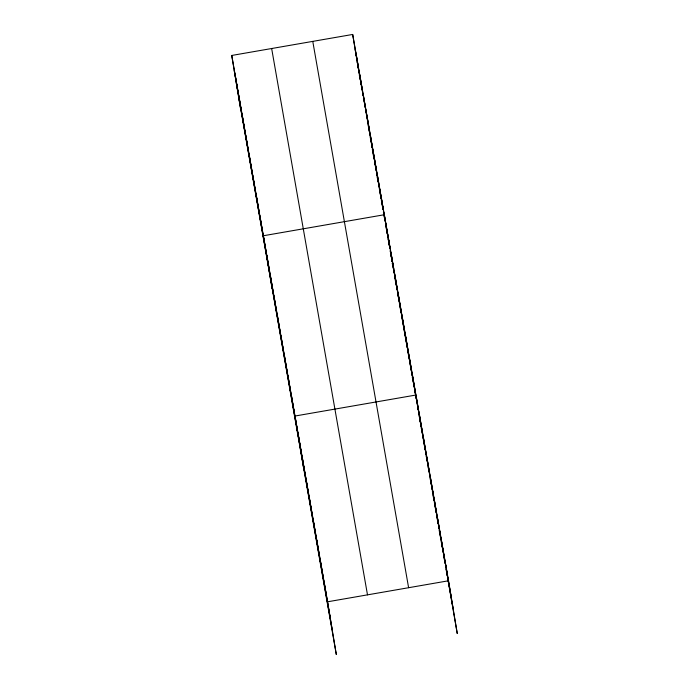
<?xml version="1.0" encoding="UTF-8"?>
<svg xmlns="http://www.w3.org/2000/svg" width="689" height="689" viewBox="0 0 689 689"><rect width="100%" height="100%" fill="white"/><g stroke="black" fill="none" stroke-linecap="round" stroke-linejoin="round"><path stroke-width="1.03" d="M240.478 108.225L231.745 55.456L352.682 34.45L448.522 580.775L457.255 633.544L448.143 580.879M238.428 95.805L336.318 654.55L327.585 601.79L448.522 580.775M355.188 49.582L358.513 68.564L356.196 54.483M358.702 69.615L383.299 209.844L380.793 194.703M383.48 210.894L390.138 248.85L387.821 234.768M390.327 249.9L393.66 268.882L391.335 254.801M393.841 269.933L418.438 410.162L415.932 395.03L294.995 416.035L303.737 468.796M418.619 411.195L421.883 429.772L419.558 415.665M422.064 430.797L432.925 492.721L430.418 477.58M433.105 493.746L436.361 512.323L434.036 498.225M436.542 513.357L447.402 575.272L444.896 560.14M447.583 576.305L451.028 595.916M357.608 64.111L357.238 62.001L357.694 64.74M357.979 66.222L360.381 79.924M360.752 82.034L362.423 91.525M362.793 93.635L363.163 95.737M363.534 97.847L365.196 107.338M365.566 109.448L367.78 122.099M368.339 125.26L378.33 182.197M378.692 184.299L381.844 202.23M382.025 203.281L383.136 209.602M383.506 211.712L385.168 221.203M385.539 223.314L387.941 237.016M388.312 239.126L388.682 241.236M389.974 248.617L388.872 242.287L389.931 248.686M390.344 250.727L390.715 252.837M391.085 254.939L392.196 261.269M392.385 262.32L392.756 264.43M393.126 266.54L395.529 280.242M395.899 282.352L410.696 366.703M411.066 368.804L413.469 382.516M413.65 383.566L415.501 394.108M415.872 396.218L416.983 402.548M417.164 403.599L417.534 405.709M417.904 407.819L418.275 409.929M418.645 412.039L420.307 421.522M420.678 423.614L421.039 425.673M421.401 427.74L423.933 442.183M424.114 443.216L424.476 445.283M424.837 447.342L431.357 484.496M431.719 486.563L434.974 505.132M435.155 506.165L438.238 523.709M438.6 525.776L438.962 527.834M439.324 529.901L445.12 562.922M445.482 564.989L445.843 567.056M446.205 569.114L453.078 608.327M360.287 80.07L359.357 74.8L359.701 76.867M360.657 82.172L361.027 84.282M361.398 86.392L361.759 88.502M363.43 97.993L363.801 100.103M365.463 109.585L365.833 111.696M367.495 121.186L367.892 124.115M368.236 125.407L368.606 127.508M368.977 129.618L369.347 131.728M370.269 136.999L370.665 139.927M371.009 141.219L371.38 143.329M371.75 145.431L372.12 147.541M372.327 149.418L373.438 155.74M373.782 157.032L374.153 159.142M374.523 161.252L376.194 170.743M376.556 172.844L376.926 174.954M377.133 176.832L378.227 182.335M378.597 184.445L378.967 186.555M379.338 188.665L379.708 190.767M379.906 192.644L380.44 194.987M380.629 196.046L381 198.148M381.37 200.258L381.74 202.368M382.111 204.478L383.032 209.749M383.403 211.859L383.773 213.969M384.143 216.07L384.514 218.18M385.435 223.451L385.806 225.561M386.176 227.671L386.546 229.781M386.917 231.892L387.287 234.002M387.476 235.052L387.838 237.162M388.208 239.272L388.579 241.374M388.949 243.484L389.319 245.594M390.25 250.865L390.62 252.975M391.722 259.305L392.093 261.407M392.299 263.284L392.67 265.394M393.023 266.677L393.393 268.788M393.763 270.898L394.134 273.008M395.055 278.278L395.443 281.207M395.796 282.499L396.184 285.427M396.537 286.71L396.907 288.82M397.854 294.918L398.225 297.019M398.569 298.311L398.957 301.239M399.31 302.531L399.68 304.641M400.051 306.743L400.998 312.84M402.083 318.344L403.745 327.835M404.116 329.945L404.486 332.046M405.046 335.216L406.519 343.647M406.889 345.757L407.259 347.867M407.466 349.736L408.56 355.248M408.93 357.35L409.3 359.46M409.671 361.57L410.592 366.841M410.963 368.951L411.333 371.061M411.703 373.171L412.074 375.272M412.28 377.15L413.366 382.653M413.736 384.763L414.106 386.873M414.477 388.984L415.398 394.254M415.768 396.364L416.139 398.475M416.509 400.576L416.879 402.686M417.801 407.957L418.171 410.067M418.542 412.177L418.912 414.287M419.282 416.397L419.653 418.507M419.859 420.376L420.23 422.486M420.583 423.778L420.953 425.88M421.315 427.99L421.685 430.1M422.615 435.37L423.003 438.299M423.339 439.504L423.744 442.519M424.062 443.63L424.424 445.688M424.786 447.755L425.147 449.822M425.509 451.881L425.759 453.982M426.233 456.015L427.137 461.174M427.499 463.232L427.86 465.299M428.222 467.366L428.584 469.424M430.22 478.717L430.582 480.776M430.944 482.843L431.305 484.91M431.667 486.968L432.029 489.035M432.391 491.102L432.632 493.195M433.114 495.227L433.355 497.32M433.657 498.319L434.018 500.386M434.38 502.453L434.742 504.512M435.103 506.579L435.465 508.646M435.827 510.704L436.189 512.771M436.55 514.829L436.912 516.896M437.093 517.93L438.178 524.122M438.548 526.181L438.91 528.248M439.272 530.315L439.513 532.408M439.995 534.44L440.719 538.565M441.261 541.666L441.623 543.724M441.985 545.791L442.347 547.858M442.708 549.917L443.07 551.984M443.432 554.051L445.06 563.335M445.421 565.402L445.783 567.46M446.145 569.527L446.506 571.594M446.868 573.653L447.118 575.754M312.772 41.383L408.611 587.708M271.655 48.523L367.495 594.857M231.745 55.456L327.585 601.79M234.251 70.588L330.091 616.922M236.31 83.007L332.15 629.341M441.279 539.504L443.785 554.636M437.661 518.86L440.168 533.992M426.792 456.945L429.299 472.077M423.175 436.309L425.681 451.441M418.611 411.195L420.324 421.547M420.643 423.494L421.556 428.971M422.012 431.719L422.314 433.545M412.418 374.997L414.924 390.129M408.904 354.964L411.411 370.096M405.39 334.932L407.897 350.064M401.876 314.899L404.383 330.031M398.363 294.866L400.869 309.998M394.849 274.833L397.355 289.966M388.699 241.253L384.307 214.735L263.37 235.75L272.103 288.51M390.379 251.425L390.68 253.259M391.671 259.219L392.015 261.295M392.36 263.362L392.696 265.429M377.279 174.679L379.785 189.811M373.765 154.646L376.272 169.778M370.251 134.613L372.758 149.746M366.737 114.581L369.244 129.713M363.224 94.548L365.73 109.68M359.71 74.515L362.216 89.648M352.682 34.45L357.066 60.968M357.996 66.575L358.297 68.4M358.599 70.226L359.055 72.965M323.968 581.146L326.474 596.278M320.342 560.51L322.848 575.642M316.725 539.866L319.231 555.007M313.099 519.23L315.605 534.363M309.482 498.595L311.988 513.727M305.864 477.951L308.371 493.083M302.238 457.315L304.745 472.447M298.621 436.671L301.127 451.812M291.481 396.003L293.988 411.135M287.968 375.97L290.474 391.102M284.454 355.937L286.96 371.07M280.94 335.905L283.446 351.037M277.426 315.872L279.932 331.013M273.912 295.839L276.418 310.98M270.398 275.807L272.904 290.947M266.884 255.783L269.39 270.915M259.856 215.717L262.363 230.849M256.342 195.685L258.849 210.817M252.829 175.652L255.335 190.784M249.315 155.619L251.821 170.751M245.801 135.587L248.307 150.719M242.287 115.554L244.793 130.686M238.773 95.521L241.279 110.653M235.259 75.489L237.765 90.621M391.352 257.195L390.99 255.085L391.326 257.152"/></g></svg>
